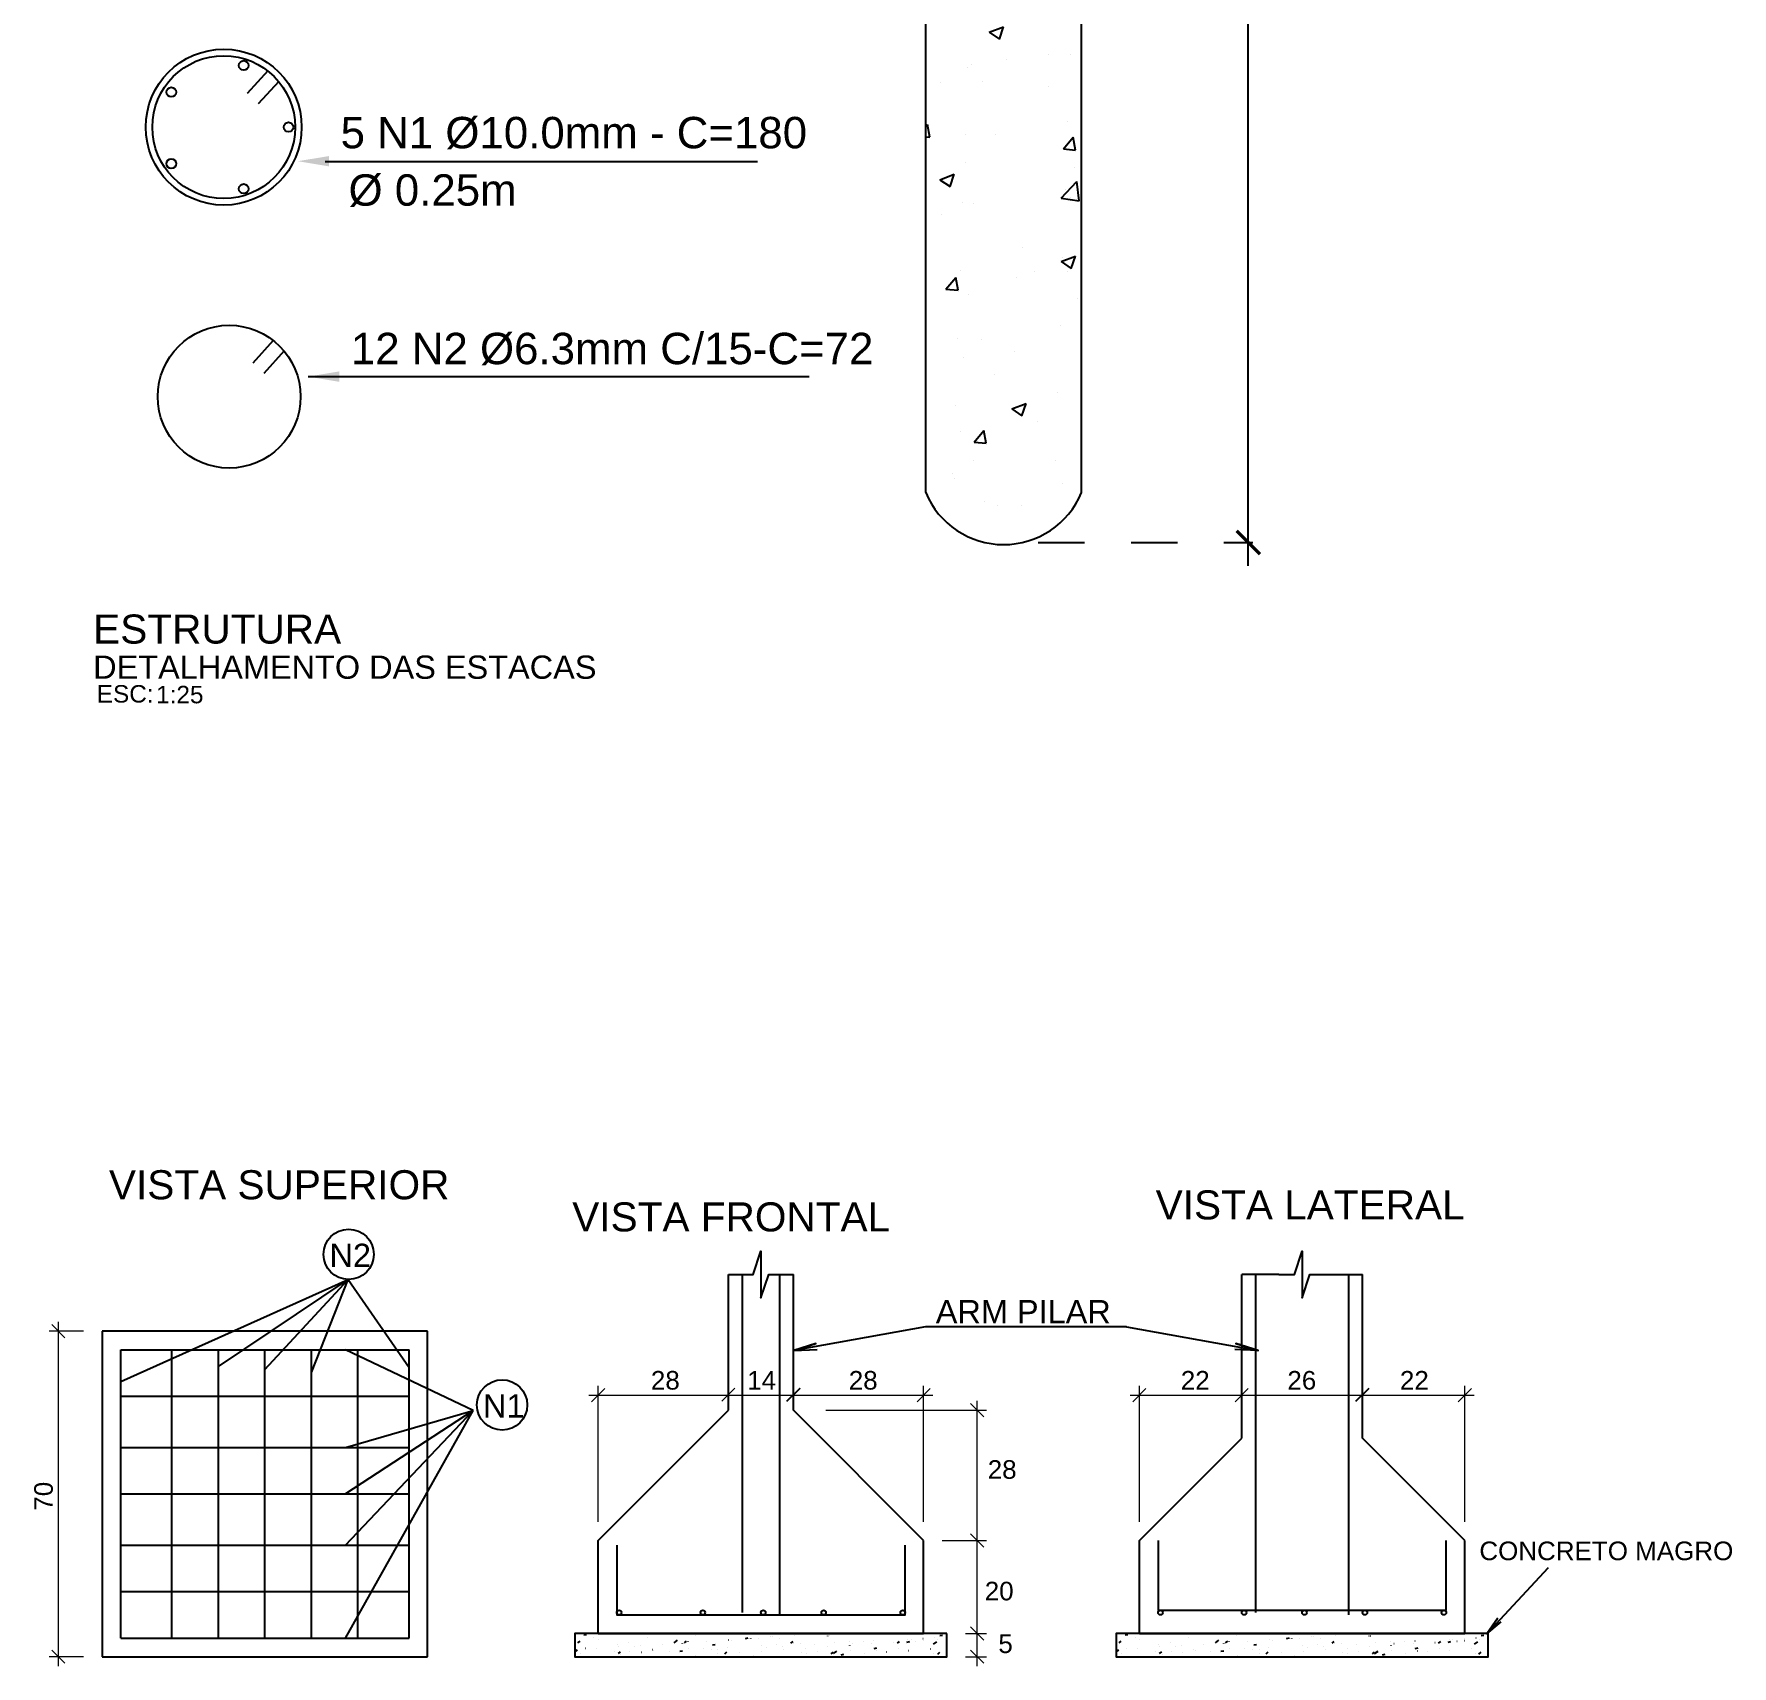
# Model space of a CAD drawing. Header units: inches. Extents: x -413 to -271, y -70 to 11.
# Drawn here: x -333.51 to -329.857, y -9.735 to -6.226 of the extents above; entities that cross this region are included whole.
import ezdxf
from ezdxf.enums import TextEntityAlignment as Align

# ---------------------------------------------------------------- set-up
doc = ezdxf.new("R2010")
doc.units = ezdxf.units.IN
doc.header["$MEASUREMENT"] = 0
doc.linetypes.add('DOT', pattern=[6.35, 0, -6.35])
doc.layers.get('0').update_dxf_attribs({"color": 8})
doc.layers.get('DEFPOINTS').update_dxf_attribs({"lineweight": 0})
for name, color, linetype in [('11', 13, 'Continuous'), ('2', 2, 'Continuous'), ('3', 3, 'Continuous'), ('ARQ-TXT-02', 2, 'Continuous'), ('ARQ-TXT-03', 3, 'Continuous'), ('ARQ-TXT-04', 4, 'Continuous'), ('ARQ-TXT-50', 2, 'Continuous'), ('ARQ-TXT-SMB', 4, 'Continuous'), ('COTAS', 10, 'Continuous'), ('DETALHE_ESTACAS', 2, 'Continuous'), ('DIV', 9, 'Continuous'), ('FERRO', 5, 'Continuous')]:
    doc.layers.add(name, color=color, linetype=linetype)
doc.layers.add('4', color=4, linetype='Continuous', lineweight=0)
doc.layers.add('AR-COTA', color=1, linetype='Continuous', lineweight=0)
doc.styles.add('Arial', font='ARIALUNI.ttf')
doc.styles.get("Standard").update_dxf_attribs({"font": 'arial.ttf'})
doc.styles.add('Swiss LT', font='swissl.ttf')
doc.dimstyles.new('CODHAB-1-50', dxfattribs={"dimtxt": 0.08, "dimasz": 0.05, "dimexe": 0.01, "dimexo": 0.04, "dimgap": 0.03, "dimtad": 1, "dimzin": 4, "dimtxsty": 'Arial', "dimblk": 'ARCHTICK', "dimcen": 0, "dimdle": 0.05, "dimclrd": 1, "dimclre": 2, "dimclrt": 2, "dimadec": 0, "dimazin": 0, "dimtfac": 1, "dimtmove": 2, "dimatfit": 3, "dimfxl": 0.4, "dimtolj": 1, "dimarcsym": 0})

# ---------------------------------------------------------------- blocks, each defined once
blk = doc.blocks.new('_ArchTick')
at = {"color": 0, "linetype": 'ByBlock', "const_width": 0.15}
blk.add_lwpolyline([(-0.5, -0.5), (0.5, 0.5)], dxfattribs=at)
blk = doc.blocks.new('*D519')
at = {"layer": 'AR-COTA', "color": 1, "lineweight": -2, "ltscale": 0.01, "transparency": 16777216}
blk.add_line((-330.8981, -7.3694), (-330.8981, -4.2739), dxfattribs=at)
at = {"layer": 'AR-COTA', "color": 2, "linetype": 'DOT', "lineweight": -2, "ltscale": 0.01, "transparency": 16777216}
for p, q in [((-330.8879, -4.3239), (-330.8881, -4.3239)), ((-331.3504, -7.3194), (-330.8881, -7.3194))]:
    blk.add_line(p, q, dxfattribs=at)
at = {"layer": 'DEFPOINTS', "color": 0, "ltscale": 0.01, "transparency": 16777216}
for p in [(-330.9279, -4.3239), (-330.8981, -4.3239), (-331.3904, -7.3194)]:
    blk.add_point(p, dxfattribs=at)
at = {"layer": 'AR-COTA', "color": 1, "lineweight": -2, "ltscale": 0.01, "transparency": 16777216, "xscale": 0.05, "yscale": 0.05, "zscale": 0.05}
for p, rotation in [((-330.8981, -4.3239), 90), ((-330.8981, -7.3194), 270)]:
    blk.add_blockref('_ArchTick', p, dxfattribs=dict(at, rotation=rotation))
at = {"layer": 'AR-COTA', "color": 2, "ltscale": 0.01, "transparency": 16777216, "insert": (-330.969, -5.8217), "char_height": 0.08, "attachment_point": 5, "rotation": 90, "style": 'Arial'}
blk.add_mtext('\\A1;3.00', dxfattribs=at)
blk = doc.blocks.new('*X501')
at = {"color": 0}
for p, q in [((25.566, 14.879), (25.566, 14.879)), ((26.031, 14.797), (26.031, 14.797)), ((25.02, 14.669), (25.02, 14.669)), ((24.673, 14.48), (24.673, 14.48)), ((25.038, 14.535), (25.038, 14.535)), ((25.627, 14.331), (25.783, 14.493)), ((25.74, 14.435), (25.74, 14.435)), ((25.805, 14.303), (25.783, 14.493)), ((25.627, 14.331), (25.805, 14.303)), ((25.04, 14.09), (25.04, 14.09)), ((25.517, 14.096), (25.517, 14.096)), ((25.541, 14.156), (25.541, 14.156)), ((25.638, 14.038), (25.734, 14.153)), ((25.757, 14.028), (25.734, 14.153)), ((26.006, 14.131), (26.006, 14.131)), ((24.996, 14.003), (24.996, 14.003)), ((25.638, 14.038), (25.757, 14.028)), ((25.186, 13.682), (25.326, 13.736)), ((25.286, 13.615), (25.326, 13.736)), ((25.186, 13.682), (25.286, 13.615)), ((25.351, 13.413), (25.351, 13.413)), ((25.772, 13.467), (25.772, 13.467)), ((25.982, 13.465), (25.982, 13.465)), ((24.972, 13.337), (24.972, 13.337)), ((25.015, 13.367), (25.015, 13.367)), ((24.705, 13.19), (24.705, 13.19)), ((25.114, 13.196), (25.114, 13.196)), ((25.773, 13.145), (25.773, 13.145)), ((24.56, 12.753), (24.577, 12.774)), ((24.6, 12.649), (24.577, 12.774)), ((25.958, 12.8), (25.958, 12.8)), ((24.56, 12.652), (24.6, 12.649)), ((24.947, 12.672), (24.947, 12.672)), ((25.246, 12.678), (25.246, 12.678)), ((25.915, 12.534), (26.012, 12.649)), ((26.035, 12.523), (26.012, 12.649)), ((24.953, 12.397), (24.953, 12.397)), ((25.915, 12.534), (26.035, 12.523)), ((24.699, 12.231), (24.84, 12.285)), ((24.699, 12.231), (24.799, 12.164)), ((24.799, 12.164), (24.84, 12.285)), ((25.892, 12.051), (26.048, 12.214)), ((26.021, 12.351), (26.021, 12.351)), ((26.07, 12.024), (26.048, 12.214)), ((25.892, 12.051), (26.07, 12.024)), ((25.933, 12.134), (25.933, 12.134)), ((25.983, 12.055), (25.983, 12.055)), ((24.72, 11.889), (24.72, 11.889)), ((24.923, 12.006), (24.923, 12.006)), ((25.032, 12.002), (25.032, 12.002)), ((25.511, 11.563), (25.511, 11.563)), ((24.563, 11.375), (24.563, 11.375)), ((25.893, 11.426), (26.033, 11.48)), ((25.893, 11.426), (25.993, 11.359)), ((25.909, 11.468), (25.909, 11.468)), ((25.993, 11.359), (26.033, 11.48)), ((24.758, 11.155), (24.855, 11.27)), ((24.878, 11.144), (24.855, 11.27)), ((24.899, 11.34), (24.899, 11.34)), ((25.457, 11.267), (25.457, 11.267)), ((25.631, 11.329), (25.631, 11.329)), ((25.957, 11.332), (25.957, 11.332)), ((24.758, 11.155), (24.878, 11.144)), ((24.985, 11.106), (24.985, 11.106)), ((26.053, 11.061), (26.053, 11.061)), ((25.885, 10.802), (25.885, 10.802)), ((24.874, 10.674), (24.874, 10.674)), ((25.109, 10.663), (25.109, 10.663)), ((25.431, 10.544), (25.431, 10.544)), ((24.931, 10.478), (24.931, 10.478)), ((25.233, 10.313), (25.233, 10.313)), ((25.407, 9.976), (25.547, 10.03)), ((25.506, 9.909), (25.547, 10.03)), ((25.86, 10.136), (25.86, 10.136)), ((24.85, 10.008), (24.85, 10.008)), ((25.407, 9.976), (25.506, 9.909)), ((24.905, 9.755), (24.905, 9.755)), ((25.036, 9.65), (25.132, 9.765)), ((25.155, 9.64), (25.132, 9.765)), ((25.663, 9.855), (25.663, 9.855)), ((25.036, 9.65), (25.155, 9.64)), ((25.026, 9.47), (25.026, 9.47)), ((25.836, 9.471), (25.836, 9.471)), ((24.826, 9.343), (24.826, 9.343)), ((24.844, 9.291), (24.844, 9.291)), ((25.911, 9.246), (25.911, 9.246)), ((25.137, 9.066), (25.137, 9.066)), ((25.505, 9.031), (25.505, 9.031)), ((25.265, 9.022), (25.265, 9.022)), ((25.812, 8.805), (25.812, 8.805))]:
    blk.add_line(p, q, dxfattribs=at)
blk = doc.blocks.new('*U627')
at = {"layer": 'ARQ-TXT-02', "insert": (0.2309, 0.1714), "char_height": 0.0375, "attachment_point": 1, "style": 'Arial'}
blk.add_mtext_dynamic_manual_height_columns('ESC:', width=0.001147, gutter_width=0.2083, heights=[0], dxfattribs=at)
at = {"layer": 'ARQ-TXT-02', "style": 'Arial'}
blk.add_attdef('ESCALA', (0.3585, 0.1323), '', height=0.0375, dxfattribs=at)
at = {"layer": 'ARQ-TXT-03', "style": 'Arial'}
blk.add_attdef('DESENHO', (0.2231, 0.185), '', height=0.05, dxfattribs=at)
at = {"layer": 'ARQ-TXT-04', "style": 'Arial'}
blk.add_attdef('MATÉRIA', text='', height=0.0625, dxfattribs=at).set_placement((0.2231, 0.2419), align=Align.BOTTOM_LEFT)

msp = doc.modelspace()

# ---------------------------------------------------------------- linework, layer by layer
at = {"layer": '11', "linetype": 'Continuous'}
for p, q in [((-333.3236, -9.1236), (-332.8344, -8.9041)), ((-333.1136, -9.0908), (-332.8344, -8.9041)), ((-333.0136, -9.0977), (-332.8344, -8.9041)), ((-332.9136, -9.1037), (-332.8344, -8.9041)), ((-332.8344, -8.9041), (-332.7036, -9.0934)), ((-332.5656, -9.186), (-332.8401, -9.0552)), ((-330.6523, -9.174), (-330.6523, -9.1316)), ((-330.6523, -9.174), (-330.6523, -9.1316)), ((-331.8907, -9.1657), (-331.8625, -9.1375)), ((-330.6665, -9.1657), (-330.6382, -9.1375)), ((-330.6665, -9.1657), (-330.6382, -9.1375)), ((-332.8401, -9.2652), (-332.5656, -9.186)), ((-332.5656, -9.186), (-332.8401, -9.3652)), ((-332.8401, -9.4752), (-332.5656, -9.186)), ((-332.8401, -9.6752), (-332.5656, -9.186)), ((-332.3466, -9.6722), (-332.3466, -9.6722)), ((-332.3466, -9.6744), (-332.3466, -9.6744)), ((-332.3466, -9.6744), (-332.3466, -9.6744)), ((-332.3466, -9.6744), (-332.3466, -9.6744)), ((-332.3274, -9.6684), (-332.3215, -9.6673)), ((-332.3058, -9.6729), (-332.3057, -9.6729)), ((-332.2954, -9.6792), (-332.2954, -9.6791)), ((-332.2814, -9.6675), (-332.2813, -9.6675)), ((-332.1913, -9.6748), (-332.1913, -9.6747)), ((-332.1543, -9.6667), (-332.1542, -9.6667)), ((-332.1333, -9.6852), (-332.126, -9.6799)), ((-332.0869, -9.6687), (-332.0869, -9.6686)), ((-332.016, -9.6788), (-332.0159, -9.6787)), ((-331.9799, -9.676), (-331.974, -9.6749)), ((-331.9686, -9.6757), (-331.9686, -9.6756)), ((-331.9514, -9.6766), (-331.9513, -9.6766)), ((-331.927, -9.6712), (-331.9269, -9.6712)), ((-331.9213, -9.6726), (-331.9213, -9.6726)), ((-331.9068, -9.6769), (-331.9068, -9.6768)), ((-331.874, -9.6696), (-331.874, -9.6695)), ((-331.8267, -9.6665), (-331.8267, -9.6664)), ((-331.8024, -9.6707), (-331.8024, -9.6706)), ((-331.7999, -9.6704), (-331.7998, -9.6704)), ((-331.6981, -9.6656), (-331.6981, -9.6655)), ((-331.6304, -9.6775), (-331.6303, -9.6775)), ((-331.6222, -9.679), (-331.6222, -9.6789)), ((-331.598, -9.676), (-331.5979, -9.676)), ((-331.597, -9.6803), (-331.5969, -9.6803)), ((-331.5726, -9.6749), (-331.5725, -9.6749)), ((-331.5661, -9.6785), (-331.566, -9.6784)), ((-331.5618, -9.6698), (-331.5559, -9.6687)), ((-331.1823, -9.6722), (-331.1823, -9.6722)), ((-331.1823, -9.6744), (-331.1823, -9.6744)), ((-331.1823, -9.6744), (-331.1823, -9.6744)), ((-331.1823, -9.6744), (-331.1823, -9.6744)), ((-331.1631, -9.6684), (-331.1572, -9.6673)), ((-331.1415, -9.6729), (-331.1414, -9.6729)), ((-331.1312, -9.6792), (-331.1312, -9.6791)), ((-331.1171, -9.6675), (-331.117, -9.6675)), ((-331.027, -9.6748), (-331.027, -9.6747)), ((-330.99, -9.6667), (-330.99, -9.6667)), ((-330.969, -9.6852), (-330.9618, -9.6799)), ((-330.9227, -9.6687), (-330.9226, -9.6686)), ((-330.8517, -9.6788), (-330.8516, -9.6787)), ((-330.8157, -9.676), (-330.8098, -9.6749)), ((-330.8044, -9.6757), (-330.8043, -9.6756)), ((-330.7871, -9.6766), (-330.787, -9.6766)), ((-330.7627, -9.6712), (-330.7626, -9.6712)), ((-330.7571, -9.6726), (-330.757, -9.6726)), ((-330.7425, -9.6769), (-330.7425, -9.6768)), ((-330.7098, -9.6696), (-330.7097, -9.6695)), ((-330.6624, -9.6665), (-330.6624, -9.6664)), ((-330.6381, -9.6707), (-330.6381, -9.6706)), ((-330.6356, -9.6704), (-330.6355, -9.6704)), ((-330.5339, -9.6656), (-330.5339, -9.6655)), ((-330.4662, -9.6775), (-330.4661, -9.6775)), ((-330.458, -9.679), (-330.458, -9.6789)), ((-330.4337, -9.676), (-330.4336, -9.676)), ((-330.4327, -9.6803), (-330.4326, -9.6803)), ((-330.4083, -9.6749), (-330.4082, -9.6749)), ((-330.4018, -9.6785), (-330.4018, -9.6784)), ((-330.3975, -9.6698), (-330.3917, -9.6687)), ((-332.3466, -9.6819), (-332.3466, -9.6819)), ((-332.3466, -9.6819), (-332.3466, -9.6819)), ((-332.3466, -9.6819), (-332.3466, -9.6819)), ((-332.3466, -9.6907), (-332.3466, -9.6907)), ((-332.3466, -9.6995), (-332.3466, -9.6995)), ((-332.3466, -9.6995), (-332.3466, -9.6995)), ((-332.3466, -9.7042), (-332.341, -9.7001)), ((-332.3466, -9.7087), (-332.3466, -9.7087)), ((-332.3466, -9.7087), (-332.3466, -9.7087)), ((-332.3466, -9.7094), (-332.3466, -9.7094)), ((-332.3466, -9.7094), (-332.3466, -9.7094)), ((-332.3466, -9.7094), (-332.3466, -9.7094)), ((-332.3401, -9.6853), (-332.3356, -9.6814)), ((-332.3345, -9.7082), (-332.3344, -9.7082)), ((-332.3261, -9.7152), (-332.3261, -9.7152)), ((-332.3261, -9.7152), (-332.3261, -9.7152)), ((-332.3237, -9.6969), (-332.3236, -9.6968)), ((-332.3137, -9.7152), (-332.3137, -9.7152)), ((-332.3002, -9.7152), (-332.3002, -9.7152)), ((-332.3002, -9.7152), (-332.3002, -9.7152)), ((-332.2998, -9.6971), (-332.2998, -9.6971)), ((-332.2743, -9.7152), (-332.2743, -9.7152)), ((-332.2743, -9.7152), (-332.2743, -9.7152)), ((-332.2687, -9.7152), (-332.2687, -9.7152)), ((-332.2611, -9.7152), (-332.2611, -9.7152)), ((-332.261, -9.705), (-332.2609, -9.705)), ((-332.2549, -9.689), (-332.2548, -9.689)), ((-332.2532, -9.7086), (-332.2486, -9.7047)), ((-332.2525, -9.6941), (-332.2524, -9.694)), ((-332.2491, -9.7152), (-332.2491, -9.7152)), ((-332.2491, -9.7152), (-332.2491, -9.7152)), ((-332.2491, -9.7152), (-332.2491, -9.7152)), ((-332.2484, -9.7152), (-332.2484, -9.7152)), ((-332.2477, -9.7102), (-332.2477, -9.7101)), ((-332.2305, -9.6836), (-332.2304, -9.6836)), ((-332.2286, -9.7036), (-332.2285, -9.7036)), ((-332.2237, -9.7152), (-332.2237, -9.7152)), ((-332.2225, -9.7152), (-332.2225, -9.7152)), ((-332.2195, -9.6925), (-332.2195, -9.6924)), ((-332.2052, -9.691), (-332.2051, -9.6909)), ((-332.2039, -9.7052), (-332.2038, -9.7051)), ((-332.1966, -9.7152), (-332.1966, -9.7152)), ((-332.1815, -9.7152), (-332.1815, -9.7152)), ((-332.1795, -9.6997), (-332.1794, -9.6997)), ((-332.1788, -9.7152), (-332.1788, -9.7152)), ((-332.1768, -9.7013), (-332.1767, -9.7013)), ((-332.1742, -9.7152), (-332.1742, -9.7152)), ((-332.1707, -9.7152), (-332.1707, -9.7152)), ((-332.1579, -9.688), (-332.1578, -9.6879)), ((-332.1464, -9.7152), (-332.1464, -9.7152)), ((-332.1448, -9.7152), (-332.1448, -9.7152)), ((-332.1448, -9.7152), (-332.1448, -9.7152)), ((-332.1448, -9.7152), (-332.1448, -9.7152)), ((-332.1434, -9.704), (-332.1434, -9.7039)), ((-332.1338, -9.7152), (-332.1338, -9.7151)), ((-332.1254, -9.7152), (-332.1254, -9.7152)), ((-332.1254, -9.7152), (-332.1254, -9.7152)), ((-332.1213, -9.7035), (-332.1154, -9.7023)), ((-332.1189, -9.7152), (-332.1189, -9.7152)), ((-332.1189, -9.7152), (-332.1189, -9.7152)), ((-332.1189, -9.7152), (-332.1189, -9.7152)), ((-332.1151, -9.6864), (-332.1151, -9.6863)), ((-332.1111, -9.6856), (-332.1065, -9.6818)), ((-332.1106, -9.6849), (-332.1105, -9.6848)), ((-332.1034, -9.6829), (-332.1033, -9.6828)), ((-332.1034, -9.6981), (-332.1033, -9.6981)), ((-332.093, -9.7152), (-332.093, -9.7152)), ((-332.093, -9.7152), (-332.093, -9.7152)), ((-332.093, -9.7152), (-332.093, -9.7152)), ((-332.0889, -9.7152), (-332.0889, -9.7152)), ((-332.0889, -9.7152), (-332.0889, -9.7152)), ((-332.0889, -9.7152), (-332.0889, -9.7152)), ((-332.0865, -9.7121), (-332.0865, -9.7121)), ((-332.0709, -9.6967), (-332.0708, -9.6967)), ((-332.0672, -9.7152), (-332.0672, -9.7152)), ((-332.0672, -9.7152), (-332.0672, -9.7152)), ((-332.0672, -9.7152), (-332.0672, -9.7152)), ((-332.0633, -9.6818), (-332.0632, -9.6818)), ((-332.0524, -9.699), (-332.0524, -9.699)), ((-332.0506, -9.6897), (-332.0447, -9.6886)), ((-332.0439, -9.7152), (-332.0439, -9.7152)), ((-332.0439, -9.7152), (-332.0439, -9.7152)), ((-332.0439, -9.7152), (-332.0439, -9.7152)), ((-332.0413, -9.7152), (-332.0413, -9.7152)), ((-332.0413, -9.7152), (-332.0413, -9.7152)), ((-332.0392, -9.7091), (-332.0392, -9.709)), ((-332.0391, -9.6989), (-332.0391, -9.6988)), ((-332.0317, -9.7152), (-332.0317, -9.7152)), ((-332.0242, -9.7089), (-332.0196, -9.705)), ((-332.0192, -9.6944), (-332.0191, -9.6944)), ((-332.0154, -9.7152), (-332.0154, -9.7152)), ((-332.0154, -9.7152), (-332.0154, -9.7152)), ((-332.0109, -9.6812), (-332.0109, -9.6811)), ((-332.0017, -9.7152), (-332.0017, -9.7152)), ((-332.0017, -9.7152), (-332.0017, -9.7152)), ((-332.0015, -9.7151), (-332.0014, -9.7151)), ((-331.9989, -9.7152), (-331.9989, -9.7152)), ((-331.9989, -9.7152), (-331.9989, -9.7152)), ((-331.9989, -9.7152), (-331.9989, -9.7152)), ((-331.9919, -9.706), (-331.9918, -9.7059)), ((-331.9895, -9.7152), (-331.9895, -9.7152)), ((-331.9895, -9.7152), (-331.9895, -9.7152)), ((-331.9869, -9.7152), (-331.9869, -9.7152)), ((-331.9636, -9.7152), (-331.9636, -9.7152)), ((-331.9632, -9.7123), (-331.9632, -9.7122)), ((-331.954, -9.7152), (-331.954, -9.7152)), ((-331.954, -9.7152), (-331.954, -9.7152)), ((-331.954, -9.7152), (-331.954, -9.7152)), ((-331.9457, -9.6912), (-331.9456, -9.6912)), ((-331.9446, -9.703), (-331.9445, -9.7029)), ((-331.9377, -9.7152), (-331.9377, -9.7152)), ((-331.935, -9.6946), (-331.935, -9.6945)), ((-331.917, -9.7152), (-331.917, -9.7152)), ((-331.9133, -9.6898), (-331.9132, -9.6898)), ((-331.9118, -9.7152), (-331.9118, -9.7152)), ((-331.909, -9.7152), (-331.909, -9.7152)), ((-331.909, -9.7152), (-331.909, -9.7152)), ((-331.909, -9.7152), (-331.909, -9.7152)), ((-331.9005, -9.6927), (-331.9004, -9.6927)), ((-331.8973, -9.6999), (-331.8972, -9.6998)), ((-331.8859, -9.7152), (-331.8859, -9.7152)), ((-331.8821, -9.6859), (-331.8775, -9.6821)), ((-331.878, -9.7152), (-331.878, -9.7152)), ((-331.878, -9.7152), (-331.878, -9.7152)), ((-331.878, -9.7152), (-331.878, -9.7152)), ((-331.8761, -9.6873), (-331.876, -9.6873)), ((-331.8641, -9.7152), (-331.8641, -9.7152)), ((-331.8641, -9.7152), (-331.8641, -9.7152)), ((-331.8641, -9.7152), (-331.8641, -9.7152)), ((-331.8615, -9.6875), (-331.8614, -9.6875)), ((-331.86, -9.7152), (-331.86, -9.7152)), ((-331.86, -9.7152), (-331.86, -9.7152)), ((-331.86, -9.7152), (-331.86, -9.7152)), ((-331.8588, -9.7061), (-331.8588, -9.706)), ((-331.85, -9.6968), (-331.8499, -9.6968)), ((-331.8495, -9.7089), (-331.8494, -9.7089)), ((-331.8341, -9.7152), (-331.8341, -9.7152)), ((-331.8341, -9.7152), (-331.8341, -9.7152)), ((-331.8341, -9.7152), (-331.8341, -9.7152)), ((-331.8306, -9.6884), (-331.8306, -9.6883)), ((-331.8251, -9.7035), (-331.825, -9.7034)), ((-331.8191, -9.7152), (-331.8191, -9.7152)), ((-331.8191, -9.7152), (-331.8191, -9.7152)), ((-331.818, -9.7138), (-331.818, -9.7137)), ((-331.8082, -9.7152), (-331.8082, -9.7152)), ((-331.8082, -9.7152), (-331.8082, -9.7152)), ((-331.8082, -9.7152), (-331.8082, -9.7152)), ((-331.8027, -9.6938), (-331.8026, -9.6937)), ((-331.8023, -9.7152), (-331.8023, -9.7152)), ((-331.7996, -9.7152), (-331.7996, -9.7152)), ((-331.7952, -9.7092), (-331.7906, -9.7054)), ((-331.7951, -9.7152), (-331.7951, -9.7152)), ((-331.7906, -9.7085), (-331.7833, -9.7032)), ((-331.7881, -9.6843), (-331.788, -9.6843)), ((-331.7823, -9.7152), (-331.7823, -9.7152)), ((-331.7823, -9.7152), (-331.7823, -9.7152)), ((-331.7823, -9.7152), (-331.7823, -9.7152)), ((-331.7741, -9.7152), (-331.7741, -9.7152)), ((-331.7741, -9.7152), (-331.7741, -9.7152)), ((-331.7738, -9.711), (-331.7679, -9.7099)), ((-331.7707, -9.7107), (-331.7707, -9.7107)), ((-331.7565, -9.7152), (-331.7565, -9.7152)), ((-331.7565, -9.7152), (-331.7565, -9.7152)), ((-331.7556, -9.6829), (-331.7555, -9.6829)), ((-331.7553, -9.6907), (-331.7553, -9.6906)), ((-331.7546, -9.701), (-331.7546, -9.7009)), ((-331.7542, -9.7152), (-331.7542, -9.7152)), ((-331.7542, -9.7152), (-331.7542, -9.7152)), ((-331.749, -9.6866), (-331.7489, -9.6866)), ((-331.7306, -9.7152), (-331.7306, -9.7152)), ((-331.7306, -9.7152), (-331.7306, -9.7152)), ((-331.7292, -9.7152), (-331.7292, -9.7152)), ((-331.7292, -9.7152), (-331.7292, -9.7152)), ((-331.7264, -9.6833), (-331.7264, -9.6832)), ((-331.7234, -9.7077), (-331.7233, -9.7076)), ((-331.708, -9.6876), (-331.708, -9.6876)), ((-331.7047, -9.7152), (-331.7047, -9.7152)), ((-331.7047, -9.7152), (-331.7047, -9.7152)), ((-331.7039, -9.6807), (-331.7038, -9.6807)), ((-331.7032, -9.6973), (-331.6973, -9.6962)), ((-331.698, -9.7027), (-331.6979, -9.7027)), ((-331.6876, -9.7152), (-331.6876, -9.7152)), ((-331.6842, -9.7152), (-331.6842, -9.7152)), ((-331.6842, -9.7152), (-331.6842, -9.7152)), ((-331.6788, -9.7152), (-331.6788, -9.7152)), ((-331.6787, -9.7144), (-331.6787, -9.7143)), ((-331.6761, -9.7046), (-331.676, -9.7045)), ((-331.6607, -9.6846), (-331.6607, -9.6845)), ((-331.6531, -9.6862), (-331.6485, -9.6824)), ((-331.6529, -9.7152), (-331.6529, -9.7152)), ((-331.6505, -9.6967), (-331.6504, -9.6966)), ((-331.6392, -9.7152), (-331.6392, -9.7152)), ((-331.6392, -9.7152), (-331.6392, -9.7152)), ((-331.6325, -9.6836), (-331.6266, -9.6824)), ((-331.6305, -9.7152), (-331.6305, -9.7152)), ((-331.6305, -9.7152), (-331.6305, -9.7152)), ((-331.6305, -9.7152), (-331.6305, -9.7152)), ((-331.6288, -9.7016), (-331.6287, -9.7015)), ((-331.627, -9.7152), (-331.627, -9.7152)), ((-331.6134, -9.6815), (-331.6134, -9.6814)), ((-331.6123, -9.7152), (-331.6123, -9.7152)), ((-331.6011, -9.7152), (-331.6011, -9.7152)), ((-331.5943, -9.7152), (-331.5943, -9.7152)), ((-331.5943, -9.7152), (-331.5943, -9.7152)), ((-331.5815, -9.6985), (-331.5814, -9.6984)), ((-331.5756, -9.6883), (-331.5683, -9.683)), ((-331.5752, -9.7152), (-331.5752, -9.7152)), ((-331.5752, -9.7152), (-331.5752, -9.7152)), ((-331.5752, -9.7152), (-331.5752, -9.7152)), ((-331.5743, -9.7082), (-331.5743, -9.7081)), ((-331.5729, -9.7152), (-331.5729, -9.7152)), ((-331.5661, -9.7095), (-331.5616, -9.7057)), ((-331.5493, -9.7152), (-331.5493, -9.7152)), ((-331.5493, -9.7152), (-331.5493, -9.7152)), ((-331.5493, -9.7152), (-331.5493, -9.7152)), ((-331.5493, -9.7152), (-331.5493, -9.7152)), ((-331.5493, -9.7152), (-331.5493, -9.7152)), ((-331.1823, -9.6819), (-331.1823, -9.6819)), ((-331.1823, -9.6819), (-331.1823, -9.6819)), ((-331.1823, -9.6819), (-331.1823, -9.6819)), ((-331.1823, -9.6907), (-331.1823, -9.6907)), ((-331.1823, -9.6995), (-331.1823, -9.6995)), ((-331.1823, -9.6995), (-331.1823, -9.6995)), ((-331.1823, -9.7042), (-331.1767, -9.7001)), ((-331.1823, -9.7087), (-331.1823, -9.7087)), ((-331.1823, -9.7087), (-331.1823, -9.7087)), ((-331.1823, -9.7094), (-331.1823, -9.7094)), ((-331.1823, -9.7094), (-331.1823, -9.7094)), ((-331.1823, -9.7094), (-331.1823, -9.7094)), ((-331.1759, -9.6853), (-331.1713, -9.6814)), ((-331.1702, -9.7082), (-331.1701, -9.7082)), ((-331.1618, -9.7152), (-331.1618, -9.7152)), ((-331.1618, -9.7152), (-331.1618, -9.7152)), ((-331.1594, -9.6969), (-331.1594, -9.6968)), ((-331.1494, -9.7152), (-331.1494, -9.7152)), ((-331.1359, -9.7152), (-331.1359, -9.7152)), ((-331.1359, -9.7152), (-331.1359, -9.7152)), ((-331.1356, -9.6971), (-331.1355, -9.6971)), ((-331.11, -9.7152), (-331.11, -9.7152)), ((-331.11, -9.7152), (-331.11, -9.7152)), ((-331.1044, -9.7152), (-331.1044, -9.7152)), ((-331.0968, -9.705), (-331.0967, -9.705)), ((-331.0968, -9.7152), (-331.0968, -9.7152)), ((-331.0906, -9.689), (-331.0905, -9.689)), ((-331.0889, -9.7086), (-331.0844, -9.7047)), ((-331.0882, -9.6941), (-331.0882, -9.694)), ((-331.0849, -9.7152), (-331.0849, -9.7152)), ((-331.0849, -9.7152), (-331.0849, -9.7152)), ((-331.0849, -9.7152), (-331.0849, -9.7152)), ((-331.0841, -9.7152), (-331.0841, -9.7152)), ((-331.0835, -9.7102), (-331.0835, -9.7101)), ((-331.0662, -9.6836), (-331.0661, -9.6836)), ((-331.0643, -9.7036), (-331.0642, -9.7036)), ((-331.0595, -9.7152), (-331.0595, -9.7152)), ((-331.0582, -9.7152), (-331.0582, -9.7152)), ((-331.0553, -9.6925), (-331.0552, -9.6924)), ((-331.0409, -9.691), (-331.0409, -9.6909)), ((-331.0397, -9.7052), (-331.0396, -9.7051)), ((-331.0323, -9.7152), (-331.0323, -9.7152)), ((-331.0172, -9.7152), (-331.0172, -9.7152)), ((-331.0153, -9.6997), (-331.0152, -9.6997)), ((-331.0145, -9.7152), (-331.0145, -9.7152)), ((-331.0125, -9.7013), (-331.0124, -9.7013)), ((-331.01, -9.7152), (-331.01, -9.7152)), ((-331.0065, -9.7152), (-331.0065, -9.7152)), ((-330.9936, -9.688), (-330.9936, -9.6879)), ((-330.9821, -9.7152), (-330.9821, -9.7152)), ((-330.9806, -9.7152), (-330.9806, -9.7152)), ((-330.9806, -9.7152), (-330.9806, -9.7152)), ((-330.9806, -9.7152), (-330.9806, -9.7152)), ((-330.9791, -9.704), (-330.9791, -9.7039)), ((-330.9696, -9.7152), (-330.9695, -9.7151)), ((-330.9611, -9.7152), (-330.9611, -9.7152)), ((-330.9611, -9.7152), (-330.9611, -9.7152)), ((-330.957, -9.7035), (-330.9511, -9.7023)), ((-330.9547, -9.7152), (-330.9547, -9.7152)), ((-330.9547, -9.7152), (-330.9547, -9.7152)), ((-330.9547, -9.7152), (-330.9547, -9.7152)), ((-330.9509, -9.6864), (-330.9509, -9.6863)), ((-330.9469, -9.6856), (-330.9423, -9.6818)), ((-330.9463, -9.6849), (-330.9463, -9.6848)), ((-330.9391, -9.6829), (-330.939, -9.6828)), ((-330.9391, -9.6981), (-330.939, -9.6981)), ((-330.9288, -9.7152), (-330.9288, -9.7152)), ((-330.9288, -9.7152), (-330.9288, -9.7152)), ((-330.9288, -9.7152), (-330.9288, -9.7152)), ((-330.9246, -9.7152), (-330.9246, -9.7152)), ((-330.9246, -9.7152), (-330.9246, -9.7152)), ((-330.9246, -9.7152), (-330.9246, -9.7152)), ((-330.9223, -9.7121), (-330.9222, -9.7121)), ((-330.9066, -9.6967), (-330.9065, -9.6967)), ((-330.9029, -9.7152), (-330.9029, -9.7152)), ((-330.9029, -9.7152), (-330.9029, -9.7152)), ((-330.9029, -9.7152), (-330.9029, -9.7152)), ((-330.899, -9.6818), (-330.8989, -9.6818)), ((-330.8882, -9.699), (-330.8881, -9.699)), ((-330.8863, -9.6897), (-330.8805, -9.6886)), ((-330.8796, -9.7152), (-330.8796, -9.7152)), ((-330.8796, -9.7152), (-330.8796, -9.7152)), ((-330.8796, -9.7152), (-330.8796, -9.7152)), ((-330.877, -9.7152), (-330.877, -9.7152)), ((-330.877, -9.7152), (-330.877, -9.7152)), ((-330.8749, -9.6989), (-330.8748, -9.6988)), ((-330.8749, -9.7091), (-330.8749, -9.709)), ((-330.8674, -9.7152), (-330.8674, -9.7152)), ((-330.8599, -9.7089), (-330.8553, -9.705)), ((-330.8549, -9.6944), (-330.8548, -9.6944)), ((-330.8511, -9.7152), (-330.8511, -9.7152)), ((-330.8511, -9.7152), (-330.8511, -9.7152)), ((-330.8466, -9.6812), (-330.8466, -9.6811)), ((-330.8374, -9.7152), (-330.8374, -9.7152)), ((-330.8374, -9.7152), (-330.8374, -9.7152)), ((-330.8372, -9.7151), (-330.8371, -9.7151)), ((-330.8347, -9.7152), (-330.8347, -9.7152)), ((-330.8347, -9.7152), (-330.8347, -9.7152)), ((-330.8347, -9.7152), (-330.8347, -9.7152)), ((-330.8276, -9.706), (-330.8276, -9.7059)), ((-330.8252, -9.7152), (-330.8252, -9.7152)), ((-330.8252, -9.7152), (-330.8252, -9.7152)), ((-330.8227, -9.7152), (-330.8227, -9.7152)), ((-330.7993, -9.7152), (-330.7993, -9.7152)), ((-330.7989, -9.7123), (-330.7989, -9.7122)), ((-330.7897, -9.7152), (-330.7897, -9.7152)), ((-330.7897, -9.7152), (-330.7897, -9.7152)), ((-330.7897, -9.7152), (-330.7897, -9.7152)), ((-330.7815, -9.6912), (-330.7814, -9.6912)), ((-330.7803, -9.703), (-330.7803, -9.7029)), ((-330.7734, -9.7152), (-330.7734, -9.7152)), ((-330.7707, -9.6946), (-330.7707, -9.6945)), ((-330.7527, -9.7152), (-330.7527, -9.7152)), ((-330.749, -9.6898), (-330.7489, -9.6898)), ((-330.7475, -9.7152), (-330.7475, -9.7152)), ((-330.7447, -9.7152), (-330.7447, -9.7152)), ((-330.7447, -9.7152), (-330.7447, -9.7152)), ((-330.7447, -9.7152), (-330.7447, -9.7152)), ((-330.7362, -9.6927), (-330.7361, -9.6927)), ((-330.733, -9.6999), (-330.733, -9.6998)), ((-330.7216, -9.7152), (-330.7216, -9.7152)), ((-330.7178, -9.6859), (-330.7132, -9.6821)), ((-330.7137, -9.7152), (-330.7137, -9.7152)), ((-330.7137, -9.7152), (-330.7137, -9.7152)), ((-330.7137, -9.7152), (-330.7137, -9.7152)), ((-330.7118, -9.6873), (-330.7117, -9.6873)), ((-330.6998, -9.7152), (-330.6998, -9.7152)), ((-330.6998, -9.7152), (-330.6998, -9.7152)), ((-330.6998, -9.7152), (-330.6998, -9.7152)), ((-330.6972, -9.6875), (-330.6971, -9.6875)), ((-330.6958, -9.7152), (-330.6958, -9.7152)), ((-330.6958, -9.7152), (-330.6958, -9.7152)), ((-330.6958, -9.7152), (-330.6958, -9.7152)), ((-330.6946, -9.7061), (-330.6946, -9.706)), ((-330.6857, -9.6968), (-330.6856, -9.6968)), ((-330.6853, -9.7089), (-330.6852, -9.7089)), ((-330.6699, -9.7152), (-330.6699, -9.7152)), ((-330.6699, -9.7152), (-330.6699, -9.7152)), ((-330.6699, -9.7152), (-330.6699, -9.7152)), ((-330.6663, -9.6884), (-330.6663, -9.6883)), ((-330.6609, -9.7035), (-330.6608, -9.7034)), ((-330.6548, -9.7152), (-330.6548, -9.7152)), ((-330.6548, -9.7152), (-330.6548, -9.7152)), ((-330.6538, -9.7138), (-330.6537, -9.7137)), ((-330.644, -9.7152), (-330.644, -9.7152)), ((-330.644, -9.7152), (-330.644, -9.7152)), ((-330.644, -9.7152), (-330.644, -9.7152)), ((-330.6384, -9.6938), (-330.6383, -9.6937)), ((-330.638, -9.7152), (-330.638, -9.7152)), ((-330.6354, -9.7152), (-330.6354, -9.7152)), ((-330.6309, -9.7092), (-330.6263, -9.7054)), ((-330.6309, -9.7152), (-330.6309, -9.7152)), ((-330.6263, -9.7085), (-330.619, -9.7032)), ((-330.6238, -9.6843), (-330.6237, -9.6843)), ((-330.6181, -9.7152), (-330.6181, -9.7152)), ((-330.6181, -9.7152), (-330.6181, -9.7152)), ((-330.6181, -9.7152), (-330.6181, -9.7152)), ((-330.6099, -9.7152), (-330.6099, -9.7152)), ((-330.6099, -9.7152), (-330.6099, -9.7152)), ((-330.6096, -9.711), (-330.6037, -9.7099)), ((-330.6065, -9.7107), (-330.6064, -9.7107)), ((-330.5922, -9.7152), (-330.5922, -9.7152)), ((-330.5922, -9.7152), (-330.5922, -9.7152)), ((-330.5913, -9.6829), (-330.5912, -9.6829)), ((-330.5911, -9.6907), (-330.591, -9.6906)), ((-330.5903, -9.701), (-330.5903, -9.7009)), ((-330.59, -9.7152), (-330.59, -9.7152)), ((-330.59, -9.7152), (-330.59, -9.7152)), ((-330.5847, -9.6866), (-330.5846, -9.6866)), ((-330.5663, -9.7152), (-330.5663, -9.7152)), ((-330.5663, -9.7152), (-330.5663, -9.7152)), ((-330.5649, -9.7152), (-330.5649, -9.7152)), ((-330.5649, -9.7152), (-330.5649, -9.7152)), ((-330.5621, -9.6833), (-330.5621, -9.6832)), ((-330.5591, -9.7077), (-330.5591, -9.7076)), ((-330.5438, -9.6876), (-330.5437, -9.6876)), ((-330.5404, -9.7152), (-330.5404, -9.7152)), ((-330.5404, -9.7152), (-330.5404, -9.7152)), ((-330.5396, -9.6807), (-330.5395, -9.6807)), ((-330.5389, -9.6973), (-330.533, -9.6962)), ((-330.5338, -9.7027), (-330.5337, -9.7027)), ((-330.5233, -9.7152), (-330.5233, -9.7152)), ((-330.5199, -9.7152), (-330.5199, -9.7152)), ((-330.5199, -9.7152), (-330.5199, -9.7152)), ((-330.5145, -9.7152), (-330.5145, -9.7152)), ((-330.5144, -9.7144), (-330.5144, -9.7143)), ((-330.5118, -9.7046), (-330.5118, -9.7045)), ((-330.4965, -9.6846), (-330.4964, -9.6845)), ((-330.4888, -9.6862), (-330.4842, -9.6824)), ((-330.4886, -9.7152), (-330.4886, -9.7152)), ((-330.4862, -9.6967), (-330.4862, -9.6966)), ((-330.475, -9.7152), (-330.475, -9.7152)), ((-330.475, -9.7152), (-330.475, -9.7152)), ((-330.4682, -9.6836), (-330.4623, -9.6824)), ((-330.4662, -9.7152), (-330.4662, -9.7152)), ((-330.4662, -9.7152), (-330.4662, -9.7152)), ((-330.4662, -9.7152), (-330.4662, -9.7152)), ((-330.4645, -9.7016), (-330.4645, -9.7015)), ((-330.4627, -9.7152), (-330.4627, -9.7152)), ((-330.4492, -9.6815), (-330.4491, -9.6814)), ((-330.448, -9.7152), (-330.448, -9.7152)), ((-330.4368, -9.7152), (-330.4368, -9.7152)), ((-330.43, -9.7152), (-330.43, -9.7152)), ((-330.43, -9.7152), (-330.43, -9.7152)), ((-330.4172, -9.6985), (-330.4172, -9.6984)), ((-330.4113, -9.6883), (-330.4041, -9.683)), ((-330.4109, -9.7152), (-330.4109, -9.7152)), ((-330.4109, -9.7152), (-330.4109, -9.7152)), ((-330.4109, -9.7152), (-330.4109, -9.7152)), ((-330.41, -9.7082), (-330.41, -9.7081)), ((-330.4086, -9.7152), (-330.4086, -9.7152)), ((-330.4019, -9.7095), (-330.3973, -9.7057)), ((-330.3851, -9.7152), (-330.3851, -9.7152)), ((-330.3851, -9.7152), (-330.3851, -9.7152)), ((-330.3851, -9.7152), (-330.3851, -9.7152)), ((-330.3851, -9.7152), (-330.3851, -9.7152)), ((-330.3851, -9.7152), (-330.3851, -9.7152))]:
    msp.add_line(p, q, dxfattribs=at)
for points in [[(-331.1604, -9.0061), (-331.5925, -9.0061), (-331.8759, -9.0571), (-331.8283, -9.0419), (-331.8759, -9.0571), (-331.8259, -9.0548)], [(-331.1604, -9.0061), (-330.877, -9.0571), (-330.9246, -9.0419), (-330.877, -9.0571), (-330.9269, -9.0548)], [(-331.5466, -9.6652), (-332.3466, -9.6652), (-332.3466, -9.7152), (-331.5466, -9.7152), (-331.5466, -9.6652)], [(-330.3823, -9.6652), (-331.1823, -9.6652), (-331.1823, -9.7152), (-330.3823, -9.7152), (-330.3823, -9.6652)]]:
    msp.add_lwpolyline(points, dxfattribs=at)
for centre in [(-332.8335, -8.85), (-332.5033, -9.1738)]:
    msp.add_circle(centre, 0.0541, dxfattribs=at)
at = {"layer": '2', "linetype": 'Continuous'}
for p, q in [((-332.0166, -9.1852), (-332.0166, -8.8934)), ((-331.8766, -9.1852), (-331.8766, -8.8934)), ((-330.9123, -9.2452), (-330.9123, -8.8934)), ((-330.8323, -8.8934), (-330.9123, -8.8934)), ((-330.7323, -8.8934), (-330.6523, -8.8934)), ((-330.6523, -9.2452), (-330.6523, -8.8934)), ((-333.3636, -9.0152), (-333.3636, -9.7152)), ((-332.6636, -9.0152), (-333.3636, -9.0152)), ((-333.3636, -9.0152), (-333.3636, -9.0152)), ((-332.6636, -9.7152), (-332.6636, -9.0152)), ((-332.2966, -9.4652), (-332.0166, -9.1852)), ((-331.5966, -9.4652), (-331.8766, -9.1852)), ((-332.0466, -9.2152), (-332.0466, -9.2152)), ((-332.0466, -9.2152), (-332.0466, -9.2152)), ((-331.8466, -9.2152), (-331.8466, -9.2152)), ((-331.8466, -9.2152), (-331.8466, -9.2152)), ((-331.8466, -9.2152), (-331.8466, -9.2152)), ((-330.9123, -9.2152), (-330.9123, -9.2152)), ((-330.9123, -9.2152), (-330.9123, -9.2152)), ((-330.6823, -9.2152), (-330.6823, -9.2152)), ((-330.6823, -9.2152), (-330.6823, -9.2152)), ((-331.1323, -9.4652), (-330.9123, -9.2452)), ((-330.4323, -9.4652), (-330.6523, -9.2452)), ((-332.2966, -9.6652), (-332.2966, -9.4652)), ((-332.2966, -9.4652), (-332.2966, -9.4652)), ((-331.5966, -9.6652), (-331.5966, -9.4652)), ((-331.5966, -9.4652), (-331.5966, -9.4652)), ((-331.5966, -9.4652), (-331.5966, -9.4652)), ((-331.5966, -9.4652), (-331.5966, -9.4652)), ((-331.1323, -9.6652), (-331.1323, -9.4652)), ((-331.1323, -9.4652), (-331.1323, -9.4652)), ((-330.4323, -9.6652), (-330.4323, -9.4652)), ((-330.4323, -9.4652), (-330.4323, -9.4652)), ((-332.2966, -9.6652), (-331.5966, -9.6652)), ((-331.5466, -9.6652), (-331.5466, -9.6652)), ((-331.5466, -9.6652), (-331.5466, -9.6652)), ((-331.1323, -9.6652), (-330.4323, -9.6652)), ((-333.3636, -9.7152), (-332.6636, -9.7152)), ((-333.3636, -9.7152), (-333.3636, -9.7152)), ((-333.3636, -9.7152), (-333.3636, -9.7152)), ((-332.6636, -9.7152), (-332.6636, -9.7152)), ((-332.2966, -9.7152), (-332.2966, -9.7152)), ((-331.5966, -9.7152), (-331.5966, -9.7152)), ((-331.5466, -9.7152), (-331.5466, -9.7152)), ((-331.1323, -9.7152), (-331.1323, -9.7152)), ((-330.4323, -9.7152), (-330.4323, -9.7152))]:
    msp.add_line(p, q, dxfattribs=at)
for points in [[(-332.0166, -8.8934), (-331.9633, -8.8934), (-331.9466, -8.8434), (-331.9466, -8.9434), (-331.9299, -8.8934), (-331.8766, -8.8934)], [(-330.8323, -8.8934), (-330.799, -8.8934), (-330.7823, -8.8434), (-330.7823, -8.9434), (-330.7657, -8.8934), (-330.7323, -8.8934)], [(-330.2533, -9.5241), (-330.385, -9.6658), (-330.3618, -9.6332), (-330.385, -9.6658), (-330.3542, -9.6403)]]:
    msp.add_lwpolyline(points, dxfattribs=at)
for centre in [(-332.2516, -9.6202), (-332.0716, -9.6202), (-331.9416, -9.6202), (-331.8116, -9.6202), (-331.6416, -9.6202), (-331.0873, -9.6202), (-330.9073, -9.6202), (-330.7773, -9.6202), (-330.6473, -9.6202), (-330.4773, -9.6202)]:
    msp.add_circle(centre, 0.005, dxfattribs=at)
at = {"layer": '3', "linetype": 'Continuous'}
for p, q in [((-331.9866, -8.8934), (-331.9866, -9.6202)), ((-331.9066, -8.8934), (-331.9066, -9.6252)), ((-330.8823, -8.8934), (-330.8823, -9.6202)), ((-330.6823, -8.8934), (-330.6823, -9.6252)), ((-333.3236, -9.6752), (-333.3236, -9.0552)), ((-333.3236, -9.0552), (-332.7036, -9.0552)), ((-333.2136, -9.6752), (-333.2136, -9.0552)), ((-333.1136, -9.6752), (-333.1136, -9.0552)), ((-333.0136, -9.6752), (-333.0136, -9.0552)), ((-332.9136, -9.6752), (-332.9136, -9.0552)), ((-332.8136, -9.6752), (-332.8136, -9.0552)), ((-332.7036, -9.6752), (-332.7036, -9.0552)), ((-333.3236, -9.1552), (-332.7036, -9.1552)), ((-333.3236, -9.2652), (-332.7036, -9.2652)), ((-333.3236, -9.3652), (-332.7036, -9.3652)), ((-333.3236, -9.4752), (-332.7036, -9.4752)), ((-333.3236, -9.5752), (-332.7036, -9.5752)), ((-333.3236, -9.6752), (-332.7036, -9.6752))]:
    msp.add_line(p, q, dxfattribs=at)
for points in [[(-332.2566, -9.4752), (-332.2566, -9.6252), (-331.6366, -9.6252), (-331.6366, -9.4752)], [(-331.0923, -9.4652), (-331.0923, -9.6152), (-330.4723, -9.6152), (-330.4723, -9.4652)]]:
    msp.add_lwpolyline(points, dxfattribs=at)
at = {"layer": 'AR-COTA', "ltscale": 0.00375}
for p, q in [((-333.4036, -9.0152), (-333.4779, -9.0152)), ((-333.4437, -9.0293), (-333.472, -9.001)), ((-333.4579, -9.7352), (-333.4579, -8.9952)), ((-332.0166, -9.174), (-332.0166, -9.1316)), ((-332.0166, -9.174), (-332.0166, -9.1316)), ((-331.8766, -9.174), (-331.8766, -9.1316)), ((-331.8766, -9.174), (-331.8766, -9.1316)), ((-332.3166, -9.1528), (-332.0266, -9.1528)), ((-332.3107, -9.1669), (-332.2825, -9.1387)), ((-332.2966, -9.4252), (-332.2966, -9.1328)), ((-332.0666, -9.1528), (-331.8266, -9.1528)), ((-332.0307, -9.1657), (-332.0025, -9.1375)), ((-332.0307, -9.1657), (-332.0025, -9.1375)), ((-331.8907, -9.1657), (-331.8625, -9.1375)), ((-331.8666, -9.1528), (-331.5766, -9.1528)), ((-331.6107, -9.1669), (-331.5825, -9.1387)), ((-331.5966, -9.4252), (-331.5966, -9.1328)), ((-331.4815, -9.4852), (-331.4815, -9.1652)), ((-331.1523, -9.1528), (-330.8623, -9.1528)), ((-331.1465, -9.1669), (-331.1182, -9.1387)), ((-331.1323, -9.4252), (-331.1323, -9.1328)), ((-330.9265, -9.1669), (-330.8982, -9.1387)), ((-330.9265, -9.1669), (-330.8982, -9.1387)), ((-330.9123, -9.1752), (-330.9123, -9.1328)), ((-330.9123, -9.1752), (-330.9123, -9.1328)), ((-330.9023, -9.1528), (-330.6623, -9.1528)), ((-330.7023, -9.1528), (-330.4123, -9.1528)), ((-330.4465, -9.1669), (-330.4182, -9.1387)), ((-330.4323, -9.4252), (-330.4323, -9.1328)), ((-331.8066, -9.1852), (-331.4615, -9.1852)), ((-331.4673, -9.1993), (-331.4956, -9.171)), ((-331.4673, -9.4793), (-331.4956, -9.451)), ((-331.4673, -9.4793), (-331.4956, -9.451)), ((-331.4815, -9.6852), (-331.4815, -9.4452)), ((-331.5566, -9.4652), (-331.4615, -9.4652)), ((-331.5566, -9.4652), (-331.4615, -9.4652)), ((-331.5066, -9.6652), (-331.4615, -9.6652)), ((-331.5066, -9.6652), (-331.4615, -9.6652)), ((-331.4673, -9.6793), (-331.4956, -9.651)), ((-331.4673, -9.6793), (-331.4956, -9.651)), ((-331.4815, -9.7352), (-331.4815, -9.6452)), ((-333.4036, -9.7152), (-333.4779, -9.7152)), ((-333.4437, -9.7293), (-333.472, -9.701)), ((-331.5066, -9.7152), (-331.4615, -9.7152)), ((-331.4673, -9.7293), (-331.4956, -9.701))]:
    msp.add_line(p, q, dxfattribs=at)
at = {"layer": 'COTAS', "color": 1, "linetype": 'ByBlock'}
for p, q in [((-332.8839, -6.5004), (-331.9542, -6.5004)), ((-332.9205, -6.9627), (-331.8425, -6.9627))]:
    msp.add_line(p, q, dxfattribs=at)
for points in [[(-332.8755, -6.4884), (-332.8755, -6.5107), (-332.9426, -6.4995)], [(-332.8535, -6.9515), (-332.8535, -6.9739), (-332.9205, -6.9627)]]:
    msp.add_solid(points, dxfattribs=at)
at = {"layer": 'DETALHE_ESTACAS', "linetype": 'Continuous'}
for p, q in [((-331.5921, -7.2122), (-331.5921, -5.9711)), ((-331.2569, -7.2122), (-331.2569, -5.9711))]:
    msp.add_line(p, q, dxfattribs=at)
at = {"layer": 'DETALHE_ESTACAS', "color": 7}
msp.add_circle((-333.1022, -6.4263), 0.1676, dxfattribs=at)
at = {"layer": 'DETALHE_ESTACAS', "linetype": 'Continuous'}
msp.add_arc((-331.4245, -7.1424), 0.1815, 202.6199, 337.3801, dxfattribs=at)
at = {"layer": 'FERRO'}
for p, q in [((-333.0074, -6.3055), (-333.0516, -6.3542)), ((-332.9838, -6.3278), (-333.028, -6.3765)), ((-332.9956, -6.885), (-333.0398, -6.9337)), ((-332.972, -6.9073), (-333.0163, -6.956))]:
    msp.add_line(p, q, dxfattribs=at)
for centre, radius in [((-333.1022, -6.4263), 0.1536), ((-333.0591, -6.2937), 0.0104), ((-333.215, -6.351), 0.0104), ((-332.9628, -6.4263), 0.0104), ((-333.215, -6.5047), 0.0104), ((-333.0591, -6.5589), 0.0104), ((-333.0905, -7.0058), 0.1536)]:
    msp.add_circle(centre, radius, dxfattribs=at)

# ---------------------------------------------------------------- block references
at = {"layer": 'ARQ-TXT-SMB'}
msp.add_blockref('*U627', (-333.6062, -7.7974), dxfattribs=at).add_auto_attribs({'ESCALA': '1:25', 'DESENHO': 'DETALHAMENTO DAS ESTACAS', 'MATÉRIA': 'ESTRUTURA'})
at = {"layer": 'DIV', "xscale": 0.2185449293932434, "yscale": 0.2185449293932434, "zscale": 0.2185449293932434}
msp.add_blockref('*X501', (-336.9595, -9.2125), dxfattribs=at)

# ---------------------------------------------------------------- texts
at = {"layer": '11', "linetype": 'Continuous'}
for s, height, p in [('N2', 0.05, (-332.8747, -8.8771)), ('N1', 0.05, (-332.5446, -9.2009)), ('CONCRETO MAGRO', 0.04, (-330.4011, -9.5076))]:
    msp.add_text(s, height=height, dxfattribs=at).set_placement(p)
at = {"layer": '2', "linetype": 'Continuous'}
for s, height, p in [('ARM PILAR', 0.05, (-331.5704, -8.9982)), ('28', 0.04, (-332.1833, -9.1408)), ('14', 0.04, (-331.9761, -9.1408)), ('28', 0.04, (-331.7576, -9.1408)), ('22', 0.04, (-331.0433, -9.1408)), ('26', 0.04, (-330.8141, -9.1408)), ('22', 0.04, (-330.5719, -9.1408)), ('28', 0.04, (-331.4587, -9.3326)), ('20', 0.04, (-331.4651, -9.594)), ('5', 0.04, (-331.4358, -9.7073))]:
    msp.add_text(s, height=height, dxfattribs=at).set_placement(p)
msp.add_text('70', height=0.04, rotation=90, dxfattribs=at).set_placement((-333.4699, -9.4012))
at = {"layer": '4', "linetype": 'Continuous'}
for s, p in [('VISTA SUPERIOR', (-333.3492, -8.7316)), ('VISTA LATERAL', (-331.0974, -8.7749)), ('VISTA FRONTAL', (-332.3525, -8.8007))]:
    msp.add_text(s, height=0.0625, dxfattribs=at).set_placement(p)
at = {"layer": 'ARQ-TXT-50', "style": 'Swiss LT'}
for s, p in [('5 N1 %%C10.0mm - C=180', (-332.8508, -6.4718)), ('%%C 0.25m', (-332.8337, -6.5952)), ('12 N2 %%C6.3mm C/15-C=72', (-332.8287, -6.936))]:
    msp.add_text(s, height=0.0675, dxfattribs=at).set_placement(p)

# ---------------------------------------------------------------- dimensions: what is measured, and where the dimension line sits
at = {"layer": 'AR-COTA', "ltscale": 0.01}
dim = msp.add_linear_dim(base=(-330.8981, -4.3239), p1=(-331.3904, -7.3194), p2=(-330.9279, -4.3239), angle=90, text='3.00', dimstyle='CODHAB-1-50', dxfattribs=at)
dim.commit()
dim.dimension.update_dxf_attribs({"geometry": '*D519', "text_midpoint": (-330.969, -5.8217)})

doc.saveas('drawing.dxf')
